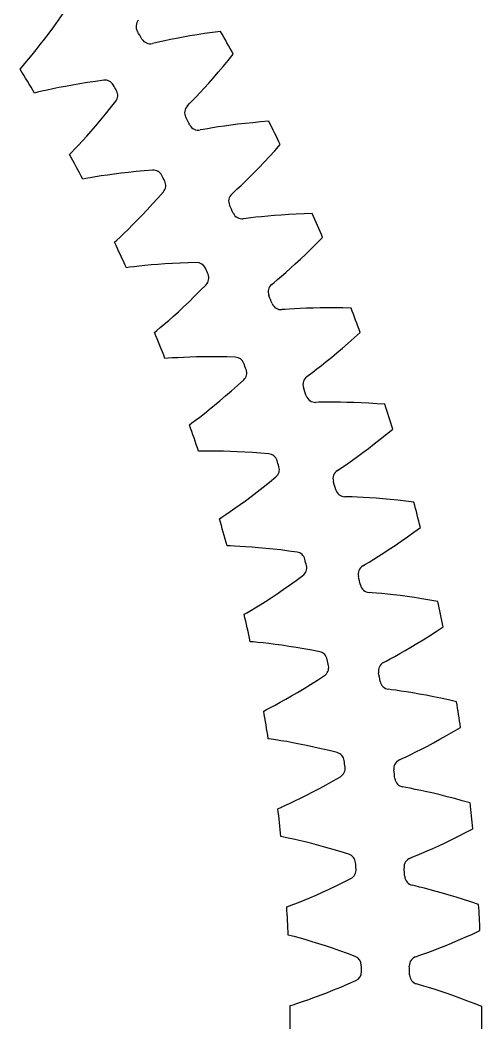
# Model space of a CAD drawing. Header units: millimetres. Extents: x -62 to 62, y -62 to 62.
# Drawn here: x 48.05 to 62.5, y -0.1 to 31.26 of the extents above; entities that cross this region are included whole.
import ezdxf

# ---------------------------------------------------------------- set-up
doc = ezdxf.new("R2010")
doc.units = ezdxf.units.MM

msp = doc.modelspace()

# ---------------------------------------------------------------- linework, layer by layer
at = {"layer": 'thin_ring_external'}
for p, q in [((53.36097, 30.767455), (53.145785, 30.729432)), ((53.586779, 30.804916), (53.36097, 30.767455)), ((53.822469, 30.84144), (53.586779, 30.804916)), ((54.067446, 30.876704), (53.822469, 30.84144)), ((54.321226, 30.910425), (54.067446, 30.876704)), ((52.282419, 30.552327), (52.189745, 30.532293)), ((52.417261, 30.582731), (52.282419, 30.552327)), ((52.575496, 30.617066), (52.417261, 30.582731)), ((52.751462, 30.653597), (52.575496, 30.617066)), ((52.942182, 30.691294), (52.751462, 30.653597)), ((53.145785, 30.729432), (52.942182, 30.691294)), ((54.557735, 30.001886), (54.71896, 30.200753)), ((54.245616, 29.629359), (54.399789, 29.811333)), ((54.399789, 29.811333), (54.557735, 30.001886)), ((54.0958, 29.456303), (54.245616, 29.629359)), ((53.812249, 29.13884), (53.95105, 29.292602)), ((53.95105, 29.292602), (54.0958, 29.456303)), ((53.445663, 28.747762), (53.557541, 28.864811)), ((53.557541, 28.864811), (53.680547, 28.995837)), ((53.680547, 28.995837), (53.812249, 29.13884)), ((53.283887, 28.580023), (53.349348, 28.648615)), ((53.349348, 28.648615), (53.445663, 28.747762)), ((54.247841, 27.92009), (54.07024, 27.892591)), ((54.440238, 27.948), (54.247841, 27.92009)), ((54.645522, 27.975692), (54.440238, 27.948)), ((54.862368, 28.002678), (54.645522, 27.975692)), ((55.089795, 28.02856), (54.862368, 28.002678)), ((55.327043, 28.053002), (55.089795, 28.02856)), ((55.573501, 28.075711), (55.327043, 28.053002)), ((55.828672, 28.09643), (55.573501, 28.075711)), ((53.77424, 27.842902), (53.680663, 27.827626)), ((53.910458, 27.866381), (53.77424, 27.842902)), ((54.07024, 27.892591), (53.910458, 27.866381)), ((56.018482, 27.177), (56.18965, 27.367375)), ((55.687748, 26.820896), (55.851012, 26.99476)), ((55.851012, 26.99476), (56.018482, 27.177)), ((55.529292, 26.655716), (55.687748, 26.820896)), ((55.091069, 26.217053), (55.2299, 26.353145)), ((55.2299, 26.353145), (55.376372, 26.499619)), ((55.376372, 26.499619), (55.529292, 26.655716)), ((54.843824, 25.981295), (54.961532, 26.092479)), ((54.961532, 26.092479), (55.091069, 26.217053)), ((54.673694, 25.822035), (54.742572, 25.887195)), ((54.742572, 25.887195), (54.843824, 25.981295)), ((55.42392, 25.095348), (55.263009, 25.077331)), ((55.602694, 25.113743), (55.42392, 25.095348)), ((55.796265, 25.131792), (55.602694, 25.113743)), ((56.002695, 25.148966), (55.796265, 25.131792)), ((56.220637, 25.164845), (56.002695, 25.148966)), ((56.449089, 25.179081), (56.220637, 25.164845)), ((56.687275, 25.191377), (56.449089, 25.179081)), ((56.934571, 25.201472), (56.687275, 25.191377)), ((57.190467, 25.209135), (56.934571, 25.201472)), ((55.12577, 25.060838), (55.031535, 25.05036)), ((55.263009, 25.077331), (55.12577, 25.060838)), ((57.156526, 24.107761), (57.333083, 24.281212)), ((57.333083, 24.281212), (57.513748, 24.462599)), ((56.817914, 23.785586), (56.984597, 23.94246)), ((56.984597, 23.94246), (57.156526, 24.107761)), ((56.503463, 23.498697), (56.657223, 23.637501)), ((56.657223, 23.637501), (56.817914, 23.785586)), ((56.098903, 23.147045), (56.222136, 23.252074)), ((56.222136, 23.252074), (56.357864, 23.369872)), ((56.357864, 23.369872), (56.503463, 23.498697)), ((55.920864, 22.99668), (55.992979, 23.058238)), ((55.992979, 23.058238), (56.098903, 23.147045)), ((56.333482, 22.213393), (56.238835, 22.20774)), ((56.471385, 22.222857), (56.333482, 22.213393)), ((56.633006, 22.232635), (56.471385, 22.222857)), ((56.812486, 22.241877), (56.633006, 22.232635)), ((57.006726, 22.250019), (56.812486, 22.241877)), ((57.213764, 22.25663), (57.006726, 22.250019)), ((57.432232, 22.26136), (57.213764, 22.25663)), ((57.661113, 22.263912), (57.432232, 22.26136)), ((57.899616, 22.26403), (57.661113, 22.263912)), ((58.147106, 22.261485), (57.899616, 22.26403)), ((58.403059, 22.256072), (58.147106, 22.261485)), ((58.498108, 21.322077), (58.6878, 21.494002)), ((58.13278, 21.001561), (58.312925, 21.157868)), ((58.312925, 21.157868), (58.498108, 21.322077)), ((57.629615, 20.582944), (57.790262, 20.713716)), ((57.790262, 20.713716), (57.958304, 20.853403)), ((57.958304, 20.853403), (58.13278, 21.001561)), ((57.336062, 20.351007), (57.477628, 20.461721)), ((57.477628, 20.461721), (57.629615, 20.582944)), ((57.022143, 20.11133), (57.097307, 20.169125)), ((57.097307, 20.169125), (57.207628, 20.252408)), ((57.207628, 20.252408), (57.336062, 20.351007)), ((57.394228, 19.307996), (57.299415, 19.307183)), ((57.532433, 19.310406), (57.394228, 19.307996)), ((57.694343, 19.311919), (57.532433, 19.310406)), ((57.874061, 19.311985), (57.694343, 19.311919)), ((58.068463, 19.310198), (57.874061, 19.311985)), ((58.275569, 19.306229), (58.068463, 19.310198)), ((58.493993, 19.299797), (58.275569, 19.306229)), ((58.722706, 19.29066), (58.493993, 19.299797)), ((58.960904, 19.278599), (58.722706, 19.29066)), ((59.207941, 19.263421), (58.960904, 19.278599)), ((59.463283, 19.244945), (59.207941, 19.263421)), ((59.317192, 18.152776), (59.510519, 18.307316)), ((59.510519, 18.307316), (59.708742, 18.469331)), ((58.947488, 17.866815), (59.129302, 18.005872)), ((59.129302, 18.005872), (59.317192, 18.152776)), ((58.447439, 17.500188), (58.605418, 17.613493)), ((58.605418, 17.613493), (58.772532, 17.735891)), ((58.772532, 17.735891), (58.947488, 17.866815)), ((58.052674, 17.227393), (58.167103, 17.304935)), ((58.167103, 17.304935), (58.300405, 17.396847)), ((58.300405, 17.396847), (58.447439, 17.500188)), ((57.974657, 17.173511), (58.052674, 17.227393)), ((58.305238, 16.352227), (58.210508, 16.356256)), ((58.443387, 16.347576), (58.305238, 16.352227)), ((58.605163, 16.34082), (58.443387, 16.347576)), ((58.784649, 16.331709), (58.605163, 16.34082)), ((58.978706, 16.319999), (58.784649, 16.331709)), ((59.185339, 16.305459), (58.978706, 16.319999)), ((59.40315, 16.287883), (59.185339, 16.305459)), ((59.631098, 16.26708), (59.40315, 16.287883)), ((59.868369, 16.242873), (59.631098, 16.26708)), ((60.114309, 16.2151), (59.868369, 16.242873)), ((60.368375, 16.183611), (60.114309, 16.2151)), ((60.367673, 15.244792), (60.57391, 15.396475)), ((59.971561, 14.963207), (60.166708, 15.100325)), ((60.166708, 15.100325), (60.367673, 15.244792)), ((59.601472, 14.711795), (59.782885, 14.833615)), ((59.782885, 14.833615), (59.971561, 14.963207)), ((59.112648, 14.397301), (59.264768, 14.492999)), ((59.264768, 14.492999), (59.428326, 14.598089)), ((59.428326, 14.598089), (59.601472, 14.711795)), ((58.775922, 14.190889), (58.856589, 14.240717)), ((58.856589, 14.240717), (58.974828, 14.312314)), ((58.974828, 14.312314), (59.112648, 14.397301)), ((59.064136, 13.353796), (58.969736, 13.362657)), ((59.201867, 13.342098), (59.064136, 13.353796)), ((59.363087, 13.32709), (59.201867, 13.342098)), ((59.541875, 13.308826), (59.363087, 13.32709)), ((59.735081, 13.287222), (59.541875, 13.308826)), ((59.940702, 13.262151), (59.735081, 13.287222)), ((60.157331, 13.233477), (59.940702, 13.262151)), ((60.383919, 13.201061), (60.157331, 13.233477)), ((60.619645, 13.16477), (60.383919, 13.201061)), ((60.863846, 13.124476), (60.619645, 13.16477)), ((61.115973, 13.080055), (60.863846, 13.124476)), ((61.067335, 12.142497), (61.281048, 12.283451)), ((60.657362, 11.881505), (60.859255, 12.00848)), ((60.859255, 12.00848), (61.067335, 12.142497)), ((60.096192, 11.544601), (60.274918, 11.649318)), ((60.274918, 11.649318), (60.462314, 11.761716)), ((60.462314, 11.761716), (60.657362, 11.881505)), ((59.628694, 11.282355), (59.770674, 11.360193)), ((59.770674, 11.360193), (59.927481, 11.448)), ((59.927481, 11.448), (60.096192, 11.544601)), ((59.423847, 11.171244), (59.506953, 11.216888)), ((59.506953, 11.216888), (59.628694, 11.282355)), ((59.668943, 10.320527), (59.575118, 10.334196)), ((59.805897, 10.301811), (59.668943, 10.320527)), ((59.966141, 10.278591), (59.805897, 10.301811)), ((60.143762, 10.251222), (59.966141, 10.278591)), ((60.335613, 10.219781), (60.143762, 10.251222)), ((60.539686, 10.184244), (60.335613, 10.219781)), ((60.754569, 10.144545), (60.539686, 10.184244)), ((60.979206, 10.100602), (60.754569, 10.144545)), ((61.212771, 10.052323), (60.979206, 10.100602)), ((61.454596, 9.999612), (61.212771, 10.052323)), ((61.704126, 9.942375), (61.454596, 9.999612)), ((61.607679, 9.008524), (61.828311, 9.138381)), ((61.184915, 8.768805), (61.393028, 8.885306)), ((61.393028, 8.885306), (61.607679, 9.008524)), ((60.607275, 8.460995), (60.791114, 8.556449)), ((60.791114, 8.556449), (60.984005, 8.659132)), ((60.984005, 8.659132), (61.184915, 8.768805)), ((59.916743, 8.122455), (60.002071, 8.163796)), ((60.002071, 8.163796), (60.126996, 8.222961)), ((60.126996, 8.222961), (60.272765, 8.293448)), ((60.272765, 8.293448), (60.433851, 8.373134)), ((60.433851, 8.373134), (60.607275, 8.460995)), ((60.118081, 7.260333), (60.025076, 7.278775)), ((60.253901, 7.234649), (60.118081, 7.260333)), ((60.412749, 7.203276), (60.253901, 7.234649)), ((60.588742, 7.166874), (60.412749, 7.203276)), ((60.778737, 7.125678), (60.588742, 7.166874)), ((60.980729, 7.079767), (60.778737, 7.125678)), ((61.193304, 7.029148), (60.980729, 7.079767)), ((61.415405, 6.973792), (61.193304, 7.029148)), ((61.6462, 6.913649), (61.415405, 6.973792)), ((61.885018, 6.84866), (61.6462, 6.913649)), ((62.1313, 6.778756), (61.885018, 6.84866)), ((61.987296, 5.851048), (62.21427, 5.969471)), ((61.552843, 5.633228), (61.766633, 5.738951)), ((61.766633, 5.738951), (61.987296, 5.851048)), ((60.782556, 5.276423), (60.960239, 5.355315)), ((60.960239, 5.355315), (61.148713, 5.441257)), ((61.148713, 5.441257), (61.346595, 5.533957)), ((61.346595, 5.533957), (61.552843, 5.633228)), ((60.253322, 5.052475), (60.34065, 5.089406)), ((60.34065, 5.089406), (60.468433, 5.142115)), ((60.468433, 5.142115), (60.617611, 5.205067)), ((60.617611, 5.205067), (60.782556, 5.276423)), ((60.410377, 4.181197), (60.318435, 4.204364)), ((60.544708, 4.148611), (60.410377, 4.181197)), ((60.701748, 4.109169), (60.544708, 4.148611)), ((60.875652, 4.063828), (60.701748, 4.109169)), ((61.063296, 4.012984), (60.875652, 4.063828)), ((61.26268, 3.956819), (61.063296, 4.012984)), ((61.472394, 3.895412), (61.26268, 3.956819)), ((61.691378, 3.828788), (61.472394, 3.895412)), ((61.918801, 3.756939), (61.691378, 3.828788)), ((62.153989, 3.67984), (61.918801, 3.756939)), ((62.396381, 3.597453), (62.153989, 3.67984)), ((61.760187, 2.482955), (61.979097, 2.577624)), ((61.979097, 2.577624), (62.205195, 2.678307)), ((62.205195, 2.678307), (62.43792, 2.784986)), ((60.972686, 2.165947), (61.154166, 2.235663)), ((61.154166, 2.235663), (61.346782, 2.31187)), ((61.346782, 2.31187), (61.549139, 2.394345)), ((61.549139, 2.394345), (61.760187, 2.482955)), ((60.432707, 1.969314), (60.521807, 2.001737)), ((60.521807, 2.001737), (60.652114, 2.047853)), ((60.652114, 2.047853), (60.804312, 2.103106)), ((60.804312, 2.103106), (60.972686, 2.165947)), ((60.54507, 1.091153), (60.454431, 1.118985)), ((60.677562, 1.051751), (60.54507, 1.091153)), ((60.832383, 1.004342), (60.677562, 1.051751)), ((61.003745, 0.95018), (60.832383, 1.004342)), ((61.188548, 0.889822), (61.003745, 0.95018)), ((61.384804, 0.823549), (61.188548, 0.889822)), ((61.591109, 0.751514), (61.384804, 0.823549)), ((61.806405, 0.673795), (61.591109, 0.751514)), ((62.029863, 0.590428), (61.806405, 0.673795)), ((62.260808, 0.50142), (62.029863, 0.590428)), ((62.498676, 0.406764), (62.260808, 0.50142))]:
    msp.add_line(p, q, dxfattribs=at)
for centre, radius, start, end in [((51.976253, 31.060773), 0.3, 137.500388, 210.862348), ((0, 0), 60.25, 30.601067, 30.862348), ((0, 0), 62.5, 28.895396, 29.641189), ((52.117356, 30.823428), 0.3, 210.601067, 283.963027), ((53.494434, 28.366318), 0.3, 134.573558, 207.935518), ((0, 0), 60.25, 27.674238, 27.935518), ((53.623234, 28.122078), 0.3, 207.674238, 281.036198), ((0, 0), 62.5, 25.968567, 26.71436), ((54.873055, 25.597858), 0.3, 131.646729, 205.008689), ((0, 0), 60.25, 24.747408, 25.008689), ((54.989216, 25.34736), 0.3, 204.747408, 278.109368), ((0, 0), 62.5, 23.041738, 23.78753), ((56.108518, 22.762616), 0.3, 128.7199, 202.08186), ((0, 0), 60.25, 21.820579, 22.08186), ((56.211737, 22.506514), 0.3, 201.820579, 275.182539), ((0, 0), 62.5, 20.114909, 20.860701), ((57.1976, 19.867989), 0.3, 125.793071, 199.155031), ((0, 0), 60.25, 18.89375, 19.155031), ((57.287608, 19.60695), 0.3, 198.89375, 272.25571), ((0, 0), 62.5, 17.188079, 17.933872), ((58.137461, 16.921529), 0.3, 122.866241, 196.228201), ((0, 0), 60.25, 15.966921, 16.228201), ((58.214022, 16.656235), 0.3, 195.966921, 269.328881), ((0, 0), 62.5, 14.26125, 15.007043), ((58.925647, 13.930923), 0.3, 119.939412, 193.301372), ((0, 0), 60.25, 13.040091, 13.301372), ((58.988562, 13.662065), 0.3, 193.040091, 266.402051), ((0, 0), 62.5, 11.334421, 12.080213), ((59.560103, 10.903972), 0.3, 117.012583, 190.374543), ((0, 0), 60.25, 10.113262, 10.374543), ((59.609208, 10.632253), 0.3, 190.113262, 263.475222), ((0, 0), 62.5, 8.407592, 9.153384), ((60.039174, 7.848574), 0.3, 114.085753, 187.447714), ((0, 0), 60.25, 7.186433, 7.447714), ((60.07434, 7.574702), 0.3, 187.186433, 260.548393), ((0, 0), 62.5, 5.480762, 6.226555), ((60.361609, 4.7727), 0.3, 111.158924, 184.520884), ((0, 0), 60.25, 4.259603, 4.520884), ((60.382746, 4.49739), 0.3, 184.259603, 257.621564), ((0, 0), 62.5, 2.553933, 3.299726), ((60.526568, 1.684375), 0.3, 108.232095, 181.594055), ((0, 0), 60.25, 1.332774, 1.594055), ((60.533619, 1.408345), 0.3, 181.332774, 254.694734), ((0, 0), 62.5, 359.627104, 0.372896)]:
    msp.add_arc(centre, radius, start, end, dxfattribs=at)
at = {"layer": 'thin_ring_internal'}
for p, q in [((49.245528, 31.254863), (49.396027, 31.467204)), ((49.098167, 31.050588), (49.245528, 31.254863)), ((48.813422, 30.66985), (48.953938, 30.85546)), ((48.953938, 30.85546), (49.098167, 31.050588)), ((48.546497, 30.329247), (48.677318, 30.494233)), ((48.677318, 30.494233), (48.813422, 30.66985)), ((48.305642, 30.035143), (48.422086, 30.175778)), ((48.422086, 30.175778), (48.546497, 30.329247)), ((48.045048, 29.730849), (48.108012, 29.803056)), ((48.108012, 29.803056), (48.199526, 29.909495)), ((48.199526, 29.909495), (48.305642, 30.035143)), ((49.470111, 29.190541), (49.263436, 29.15029)), ((49.688655, 29.23059), (49.470111, 29.190541)), ((49.918103, 29.269959), (49.688655, 29.23059)), ((50.157708, 29.308247), (49.918103, 29.269959)), ((50.406876, 29.345107), (50.157708, 29.308247)), ((50.66465, 29.381042), (50.406876, 29.345107)), ((48.594507, 29.003049), (48.501428, 28.980363)), ((48.731116, 29.035334), (48.594507, 29.003049)), ((48.891497, 29.071747), (48.731116, 29.035334)), ((49.069937, 29.110434), (48.891497, 29.071747)), ((49.263436, 29.15029), (49.069937, 29.110434)), ((50.878847, 28.518965), (51.040718, 28.722771)), ((50.565882, 28.136082), (50.720551, 28.323042)), ((50.720551, 28.323042), (50.878847, 28.518965)), ((50.269948, 27.7905), (50.415439, 27.958422)), ((50.415439, 27.958422), (50.565882, 28.136082)), ((49.997707, 27.486458), (50.130312, 27.632904)), ((50.130312, 27.632904), (50.269948, 27.7905)), ((49.760937, 27.232726), (49.873757, 27.352391)), ((49.873757, 27.352391), (49.997707, 27.486458)), ((49.596933, 27.062783), (49.663747, 27.131443)), ((49.663747, 27.131443), (49.760937, 27.232726)), ((50.406126, 26.35844), (50.243996, 26.330839)), ((50.586413, 26.387325), (50.406126, 26.35844)), ((50.7818, 26.416555), (50.586413, 26.387325)), ((50.990365, 26.445459), (50.7818, 26.416555)), ((51.210769, 26.473514), (50.990365, 26.445459)), ((51.442024, 26.500294), (51.210769, 26.473514)), ((51.683363, 26.52544), (51.442024, 26.500294)), ((51.934172, 26.548638), (51.683363, 26.52544)), ((52.193524, 26.570443), (51.934172, 26.548638)), ((50.105828, 26.306063), (50.01165, 26.288494)), ((50.243996, 26.330839), (50.105828, 26.306063)), ((52.360324, 25.697955), (52.533083, 25.892617)), ((52.026917, 25.332734), (52.191565, 25.510969)), ((52.191565, 25.510969), (52.360324, 25.697955)), ((51.712553, 25.003829), (51.866997, 25.163555)), ((51.866997, 25.163555), (52.026917, 25.332734)), ((51.424114, 24.715107), (51.564519, 24.854093)), ((51.564519, 24.854093), (51.712553, 25.003829)), ((51.071266, 24.378859), (51.173842, 24.474684)), ((51.173842, 24.474684), (51.293028, 24.58801)), ((51.293028, 24.58801), (51.424114, 24.715107)), ((51.000802, 24.31395), (51.071266, 24.378859)), ((51.467614, 23.530569), (51.372616, 23.518169)), ((51.606929, 23.547763), (51.467614, 23.530569)), ((51.770324, 23.566469), (51.606929, 23.547763)), ((51.951919, 23.585465), (51.770324, 23.566469)), ((52.148611, 23.603982), (51.951919, 23.585465)), ((52.358443, 23.621453), (52.148611, 23.603982)), ((52.580051, 23.63743), (52.358443, 23.621453)), ((52.812423, 23.651542), (52.580051, 23.63743)), ((53.054775, 23.663471), (52.812423, 23.651542)), ((53.306477, 23.672938), (53.054775, 23.663471)), ((53.566632, 23.680547), (53.306477, 23.672938)), ((53.685538, 22.800252), (53.868669, 22.98519)), ((53.332683, 22.453784), (53.506819, 22.622761)), ((53.506819, 22.622761), (53.685538, 22.800252)), ((53.000827, 22.142536), (53.163763, 22.29359)), ((53.163763, 22.29359), (53.332683, 22.453784)), ((52.697052, 21.869997), (52.844837, 22.001108)), ((52.844837, 22.001108), (53.000827, 22.142536)), ((52.326368, 21.553519), (52.434024, 21.643599)), ((52.434024, 21.643599), (52.55922, 21.750247)), ((52.55922, 21.750247), (52.697052, 21.869997)), ((52.252465, 21.492555), (52.326368, 21.553519)), ((52.980019, 20.704166), (52.815846, 20.694412)), ((53.16238, 20.713218), (52.980019, 20.704166)), ((53.35979, 20.720966), (53.16238, 20.713218)), ((53.570263, 20.726952), (53.35979, 20.720966)), ((53.792412, 20.730803), (53.570263, 20.726952)), ((54.025209, 20.732204), (53.792412, 20.730803)), ((54.267851, 20.730881), (54.025209, 20.732204)), ((54.519694, 20.726588), (54.267851, 20.730881)), ((54.779877, 20.719979), (54.519694, 20.726588)), ((52.6758, 20.684851), (52.580267, 20.677657)), ((52.815846, 20.694412), (52.6758, 20.684851)), ((54.662388, 19.667038), (54.850532, 19.834505)), ((54.850532, 19.834505), (55.043489, 20.009166)), ((54.301868, 19.357092), (54.479284, 19.507822)), ((54.479284, 19.507822), (54.662388, 19.667038)), ((53.967446, 19.082463), (54.130926, 19.215161)), ((54.130926, 19.215161), (54.301868, 19.357092)), ((53.537722, 18.747922), (53.668556, 18.847574)), ((53.668556, 18.847574), (53.812721, 18.959618)), ((53.812721, 18.959618), (53.967446, 19.082463)), ((53.348185, 18.607018), (53.425308, 18.663855)), ((53.425308, 18.663855), (53.537722, 18.747922)), ((53.726781, 17.777401), (53.630998, 17.775435)), ((53.86714, 17.7793), (53.726781, 17.777401)), ((54.031601, 17.780074), (53.86714, 17.7793)), ((54.214184, 17.779154), (54.031601, 17.780074)), ((54.411722, 17.776109), (54.214184, 17.779154)), ((54.622208, 17.770593), (54.411722, 17.776109)), ((54.844237, 17.762307), (54.622208, 17.770593)), ((55.076762, 17.750994), (54.844237, 17.762307)), ((55.318969, 17.736421), (55.076762, 17.750994)), ((55.570202, 17.718383), (55.318969, 17.736421)), ((55.829636, 17.697575), (55.570202, 17.718383)), ((55.851831, 16.809563), (56.054038, 16.973426)), ((55.463297, 16.503642), (55.654822, 16.652621)), ((55.654822, 16.652621), (55.851831, 16.809563)), ((55.099477, 16.230441), (55.277914, 16.362825)), ((55.277914, 16.362825), (55.463297, 16.503642)), ((54.767791, 15.992656), (54.928994, 16.106869)), ((54.928994, 16.106869), (55.099477, 16.230441)), ((54.284694, 15.66595), (54.364805, 15.718491)), ((54.364805, 15.718491), (54.481642, 15.796294)), ((54.481642, 15.796294), (54.617723, 15.888652)), ((54.617723, 15.888652), (54.767791, 15.992656)), ((54.61742, 14.816896), (54.521672, 14.820164)), ((54.757673, 14.811127), (54.61742, 14.816896)), ((54.921931, 14.80292), (54.757673, 14.811127)), ((55.104191, 14.79203), (54.921931, 14.80292)), ((55.301269, 14.778203), (55.104191, 14.79203)), ((55.511139, 14.7612), (55.301269, 14.778203)), ((55.732384, 14.740802), (55.511139, 14.7612)), ((55.963944, 14.716807), (55.732384, 14.740802)), ((56.204995, 14.68903), (55.963944, 14.716807)), ((56.454867, 14.657298), (56.204995, 14.68903)), ((56.712778, 14.622354), (56.454867, 14.657298)), ((56.686446, 13.734455), (56.8973, 13.887031)), ((56.281786, 13.450208), (56.481161, 13.588506)), ((56.481161, 13.588506), (56.686446, 13.734455)), ((55.726613, 13.083205), (55.903589, 13.197283)), ((55.903589, 13.197283), (56.08899, 13.319725)), ((56.08899, 13.319725), (56.281786, 13.450208)), ((55.262968, 12.797523), (55.403889, 12.882312)), ((55.403889, 12.882312), (55.559414, 12.977966)), ((55.559414, 12.977966), (55.726613, 13.083205)), ((55.059196, 12.678129), (55.142057, 12.726217)), ((55.142057, 12.726217), (55.262968, 12.797523)), ((55.345059, 11.812172), (55.249633, 11.820664)), ((55.484788, 11.798752), (55.345059, 11.812172)), ((55.648352, 11.781587), (55.484788, 11.798752)), ((55.829746, 11.76076), (55.648352, 11.781587)), ((56.025774, 11.736192), (55.829746, 11.76076)), ((56.234403, 11.707754), (56.025774, 11.736192)), ((56.454204, 11.675304), (56.234403, 11.707754)), ((56.684109, 11.6387), (56.454204, 11.675304)), ((56.923282, 11.5978), (56.684109, 11.6387)), ((57.171049, 11.552471), (56.923282, 11.5978)), ((57.426667, 11.503494), (57.171049, 11.552471)), ((57.351887, 10.618358), (57.570758, 10.759192)), ((56.732674, 10.236874), (56.932307, 10.356634)), ((56.932307, 10.356634), (57.138937, 10.483837)), ((57.138937, 10.483837), (57.351887, 10.618358)), ((56.357921, 10.020495), (56.540863, 10.124739)), ((56.540863, 10.124739), (56.732674, 10.236874)), ((55.754742, 9.695962), (55.879368, 9.760559)), ((55.879368, 9.760559), (56.024709, 9.837526)), ((56.024709, 9.837526), (56.185225, 9.924544)), ((56.185225, 9.924544), (56.357921, 10.020495)), ((55.669379, 9.652471), (55.754742, 9.695962)), ((55.907527, 8.772196), (55.812707, 8.785886)), ((56.046314, 8.751166), (55.907527, 8.772196)), ((56.208697, 8.725094), (56.046314, 8.751166)), ((56.388683, 8.694392), (56.208697, 8.725094)), ((56.583077, 8.659155), (56.388683, 8.694392)), ((56.789841, 8.619367), (56.583077, 8.659155)), ((57.007542, 8.574962), (56.789841, 8.619367)), ((57.235105, 8.525858), (57.007542, 8.574962)), ((57.471688, 8.471958), (57.235105, 8.525858)), ((57.71661, 8.413166), (57.471688, 8.471958)), ((57.969171, 8.350304), (57.71661, 8.413166)), ((57.846167, 7.470572), (58.072402, 7.599244)), ((57.207045, 7.123471), (57.412921, 7.232151)), ((57.412921, 7.232151), (57.626189, 7.347881)), ((57.626189, 7.347881), (57.846167, 7.470572)), ((56.643357, 6.841504), (56.821035, 6.927881)), ((56.821035, 6.927881), (57.009397, 7.021979)), ((57.009397, 7.021979), (57.207045, 7.123471)), ((56.113424, 6.598007), (56.201034, 6.636771)), ((56.201034, 6.636771), (56.329001, 6.694466)), ((56.329001, 6.694466), (56.478328, 6.763381)), ((56.478328, 6.763381), (56.643357, 6.841504)), ((56.303145, 5.70604), (56.209213, 5.724887)), ((56.440576, 5.677462), (56.303145, 5.70604)), ((56.601293, 5.642561), (56.440576, 5.677462)), ((56.779334, 5.602077), (56.601293, 5.642561)), ((56.971514, 5.556277), (56.779334, 5.602077)), ((57.175797, 5.505256), (56.971514, 5.556277)), ((57.390748, 5.44903), (57.175797, 5.505256)), ((57.615289, 5.387571), (57.390748, 5.44903)), ((57.848576, 5.320833), (57.615289, 5.387571)), ((58.089922, 5.248753), (57.848576, 5.320833)), ((58.338674, 5.172192), (58.089922, 5.248753)), ((58.167811, 4.300491), (58.400736, 4.416616)), ((57.510688, 3.98881), (57.722192, 4.086084)), ((57.722192, 4.086084), (57.941461, 4.189995)), ((57.941461, 4.189995), (58.167811, 4.300491)), ((56.932443, 3.738046), (57.114573, 3.814591)), ((57.114573, 3.814591), (57.307793, 3.898262)), ((57.307793, 3.898262), (57.510688, 3.98881)), ((56.390003, 3.523851), (56.4796, 3.557773)), ((56.4796, 3.557773), (56.610527, 3.608394)), ((56.610527, 3.608394), (56.763395, 3.669052)), ((56.763395, 3.669052), (56.932443, 3.738046)), ((56.530732, 2.622855), (56.43797, 2.646804)), ((56.666398, 2.586815), (56.530732, 2.622855)), ((56.824969, 2.543189), (56.666398, 2.586815)), ((57.000533, 2.493043), (56.824969, 2.543189)), ((57.189925, 2.436816), (57.000533, 2.493043)), ((57.391117, 2.374716), (57.189925, 2.436816)), ((57.602677, 2.306835), (57.391117, 2.374716)), ((57.823527, 2.233206), (57.602677, 2.306835)), ((58.052821, 2.153828), (57.823527, 2.233206)), ((58.289871, 2.068676), (58.052821, 2.153828)), ((58.53407, 1.978645), (58.289871, 2.068676)), ((57.859197, 0.927824), (58.083814, 1.019605)), ((58.083814, 1.019605), (58.31586, 1.117575)), ((58.31586, 1.117575), (58.554778, 1.220807)), ((57.05162, 0.623432), (57.237659, 0.689917)), ((57.237659, 0.689917), (57.435159, 0.762912)), ((57.435159, 0.762912), (57.642697, 0.842244)), ((57.642697, 0.842244), (57.859197, 0.927824)), ((56.498293, 0.439179), (56.589609, 0.468158)), ((56.589609, 0.468158), (56.723104, 0.511553)), ((56.723104, 0.511553), (56.879057, 0.563772)), ((56.879057, 0.563772), (57.05162, 0.623432))]:
    msp.add_line(p, q, dxfattribs=at)
for centre, radius, start, end in [((0, 0), 56.5, 30.858979, 31.749717), ((50.700775, 29.083225), 0.3, 29.839654, 96.916), ((0, 0), 58.75, 29.638607, 29.839654), ((50.802513, 28.90514), 0.3, 322.562261, 29.638607), ((0, 0), 56.5, 27.728544, 28.619282), ((52.213331, 26.271097), 0.3, 26.709219, 93.785566), ((0, 0), 58.75, 26.508172, 26.709219), ((52.305193, 26.087723), 0.3, 319.431826, 26.508172), ((0, 0), 56.5, 24.598109, 25.488848), ((53.570063, 23.380567), 0.3, 23.578784, 90.655131), ((0, 0), 58.75, 23.377737, 23.578784), ((53.651774, 23.192449), 0.3, 316.301391, 23.377737), ((0, 0), 56.5, 21.467674, 22.358413), ((54.76692, 20.420259), 0.3, 20.44835, 87.524696), ((0, 0), 58.75, 20.247303, 20.44835), ((54.838236, 20.22796), 0.3, 313.170956, 20.247303), ((0, 0), 56.5, 18.337239, 19.227978), ((55.800331, 17.39901), 0.3, 17.317915, 84.394261), ((55.86104, 17.203103), 0.3, 310.040521, 17.116868), ((0, 0), 58.75, 17.116868, 17.317915), ((0, 0), 56.5, 15.206805, 16.097543), ((56.667212, 14.325834), 0.3, 14.18748, 81.263826), ((56.717132, 14.126905), 0.3, 306.910087, 13.986433), ((0, 0), 58.75, 13.986433, 14.18748), ((0, 0), 56.5, 12.07637, 12.967108), ((57.364976, 11.209906), 0.3, 11.057045, 78.133392), ((57.403958, 11.008547), 0.3, 303.779652, 10.855998), ((0, 0), 58.75, 10.855998, 11.057045), ((0, 0), 56.5, 8.945935, 9.836674), ((57.891541, 8.060522), 0.3, 7.926611, 75.002957), ((57.919468, 7.857335), 0.3, 300.649217, 7.725563), ((0, 0), 58.75, 7.725563, 7.926611), ((0, 0), 56.5, 5.8155, 6.706239), ((58.245334, 4.887082), 0.3, 4.796176, 71.872522), ((58.262124, 4.682674), 0.3, 297.518782, 4.595129), ((0, 0), 58.75, 4.595129, 4.796176), ((0, 0), 56.5, 2.685066, 3.575804), ((58.4253, 1.699058), 0.3, 1.665741, 68.742087), ((0, 0), 58.75, 1.464694, 1.665741), ((58.430902, 1.494037), 0.3, 294.388347, 1.464694), ((0, 0), 56.5, 359.554631, 0.445369)]:
    msp.add_arc(centre, radius, start, end, dxfattribs=at)

doc.saveas('drawing.dxf')
